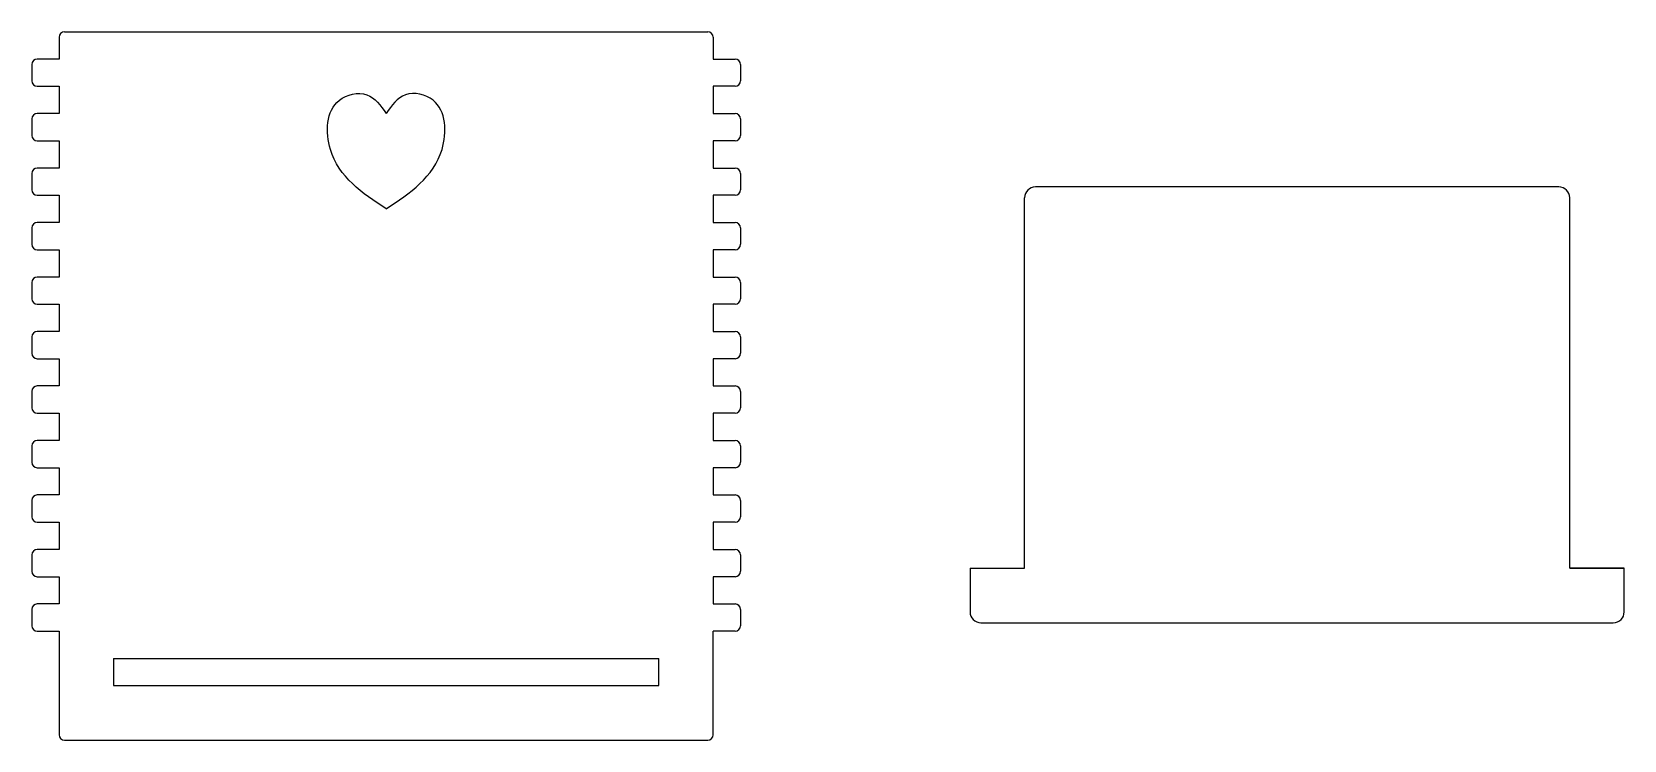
# Model space of a CAD drawing. Header units: inches. Extents: x 36.4 to 51, y 33.9 to 40.4.
import ezdxf

# ---------------------------------------------------------------- set-up
doc = ezdxf.new("R2010")
doc.units = ezdxf.units.IN
doc.header["$MEASUREMENT"] = 0

msp = doc.modelspace()

# ---------------------------------------------------------------- linework, layer by layer
for p, q in [((36.614, 40.333), (36.614, 40.133)), ((36.664, 40.383), (42.564, 40.383)), ((42.614, 40.333), (42.614, 40.133)), ((36.364, 40.083), (36.364, 39.933)), ((36.614, 40.133), (36.414, 40.133)), ((42.614, 40.133), (42.814, 40.133)), ((42.864, 40.083), (42.864, 39.933)), ((36.414, 39.883), (36.614, 39.883)), ((36.614, 39.883), (36.614, 39.633)), ((42.814, 39.883), (42.614, 39.883)), ((42.614, 39.883), (42.614, 39.633)), ((36.364, 39.583), (36.364, 39.433)), ((36.614, 39.633), (36.414, 39.633)), ((42.614, 39.633), (42.814, 39.633)), ((42.864, 39.583), (42.864, 39.433)), ((36.414, 39.383), (36.614, 39.383)), ((36.614, 39.383), (36.614, 39.133)), ((42.814, 39.383), (42.614, 39.383)), ((42.614, 39.383), (42.614, 39.133)), ((36.364, 39.083), (36.364, 38.933)), ((36.614, 39.133), (36.414, 39.133)), ((42.614, 39.133), (42.814, 39.133)), ((42.864, 39.083), (42.864, 38.933)), ((36.414, 38.883), (36.614, 38.883)), ((36.614, 38.883), (36.614, 38.633)), ((42.614, 38.883), (42.614, 38.633)), ((42.814, 38.883), (42.614, 38.883)), ((45.47, 35.46), (45.47, 38.86)), ((50.37, 38.96), (45.57, 38.96)), ((50.47, 35.46), (50.47, 38.86)), ((36.364, 38.583), (36.364, 38.433)), ((36.614, 38.633), (36.414, 38.633)), ((42.614, 38.633), (42.814, 38.633)), ((42.864, 38.583), (42.864, 38.433)), ((36.414, 38.383), (36.614, 38.383)), ((36.614, 38.383), (36.614, 38.133)), ((42.814, 38.383), (42.614, 38.383)), ((42.614, 38.383), (42.614, 38.133)), ((36.614, 38.133), (36.414, 38.133)), ((42.614, 38.133), (42.814, 38.133)), ((36.364, 38.083), (36.364, 37.933)), ((42.864, 38.083), (42.864, 37.933)), ((36.414, 37.883), (36.614, 37.883)), ((36.614, 37.883), (36.614, 37.633)), ((42.814, 37.883), (42.614, 37.883)), ((42.614, 37.883), (42.614, 37.633)), ((36.364, 37.583), (36.364, 37.433)), ((36.614, 37.633), (36.414, 37.633)), ((42.614, 37.633), (42.814, 37.633)), ((42.864, 37.583), (42.864, 37.433)), ((36.414, 37.383), (36.614, 37.383)), ((36.614, 37.383), (36.614, 37.133)), ((42.814, 37.383), (42.614, 37.383)), ((42.614, 37.383), (42.614, 37.133)), ((36.614, 37.133), (36.414, 37.133)), ((42.614, 37.133), (42.814, 37.133)), ((36.364, 37.083), (36.364, 36.933)), ((42.864, 37.083), (42.864, 36.933)), ((36.414, 36.883), (36.614, 36.883)), ((36.614, 36.883), (36.614, 36.633)), ((42.814, 36.883), (42.614, 36.883)), ((42.614, 36.883), (42.614, 36.633)), ((36.364, 36.583), (36.364, 36.433)), ((36.614, 36.633), (36.414, 36.633)), ((42.614, 36.633), (42.814, 36.633)), ((42.864, 36.583), (42.864, 36.433)), ((36.414, 36.383), (36.614, 36.383)), ((36.614, 36.383), (36.614, 36.133)), ((42.814, 36.383), (42.614, 36.383)), ((42.614, 36.383), (42.614, 36.133)), ((36.364, 36.083), (36.364, 35.933)), ((36.614, 36.133), (36.414, 36.133)), ((42.614, 36.133), (42.814, 36.133)), ((42.864, 36.083), (42.864, 35.933)), ((36.414, 35.883), (36.614, 35.883)), ((36.614, 35.883), (36.614, 35.633)), ((42.814, 35.883), (42.614, 35.883)), ((42.614, 35.883), (42.614, 35.633)), ((36.364, 35.583), (36.364, 35.433)), ((36.614, 35.633), (36.414, 35.633)), ((42.614, 35.633), (42.814, 35.633)), ((42.864, 35.583), (42.864, 35.433)), ((36.414, 35.383), (36.614, 35.383)), ((36.614, 35.383), (36.614, 35.133)), ((42.814, 35.383), (42.614, 35.383)), ((42.614, 35.383), (42.614, 35.133)), ((44.97, 35.46), (44.97, 35.06)), ((44.97, 35.46), (45.47, 35.46)), ((44.97, 35.46), (45.47, 35.46)), ((50.97, 35.46), (50.47, 35.46)), ((50.47, 35.46), (50.97, 35.46)), ((50.97, 35.06), (50.97, 35.46)), ((36.364, 35.083), (36.364, 34.933)), ((36.614, 35.133), (36.414, 35.133)), ((42.614, 35.133), (42.814, 35.133)), ((42.864, 35.083), (42.864, 34.933)), ((45.07, 34.96), (50.87, 34.96)), ((36.414, 34.883), (36.614, 34.883)), ((36.614, 34.883), (36.614, 33.933)), ((42.814, 34.883), (42.614, 34.883)), ((42.614, 33.933), (42.614, 34.883)), ((37.114, 34.633), (42.114, 34.633)), ((37.114, 34.633), (37.114, 34.383)), ((42.114, 34.383), (42.114, 34.633)), ((37.114, 34.383), (42.114, 34.383)), ((36.664, 33.883), (42.564, 33.883))]:
    msp.add_line(p, q)
for centre, radius, start, end in [((36.664, 40.333), 0.05, 90, 180), ((42.564, 40.333), 0.05, 0, 90), ((36.414, 40.083), 0.05, 90, 180), ((42.814, 40.083), 0.05, 0, 90), ((36.414, 39.933), 0.05, 180, 270), ((42.814, 39.933), 0.05, 270, 0), ((36.414, 39.583), 0.05, 90, 180), ((42.814, 39.583), 0.05, 0, 90), ((36.414, 39.433), 0.05, 180, 270), ((42.814, 39.433), 0.05, 270, 0), ((36.414, 39.083), 0.05, 90, 180), ((42.814, 39.083), 0.05, 0, 90), ((36.414, 38.933), 0.05, 180, 270), ((42.814, 38.933), 0.05, 270, 0), ((45.57, 38.86), 0.1, 90, 180), ((50.37, 38.86), 0.1, 0, 90), ((36.414, 38.583), 0.05, 90, 180), ((42.814, 38.583), 0.05, 0, 90), ((36.414, 38.433), 0.05, 180, 270), ((42.814, 38.433), 0.05, 270, 0), ((36.414, 38.083), 0.05, 90, 180), ((42.814, 38.083), 0.05, 0, 90), ((36.414, 37.933), 0.05, 180, 270), ((42.814, 37.933), 0.05, 270, 0), ((36.414, 37.583), 0.05, 90, 180), ((42.814, 37.583), 0.05, 0, 90), ((36.414, 37.433), 0.05, 180, 270), ((42.814, 37.433), 0.05, 270, 0), ((36.414, 37.083), 0.05, 90, 180), ((42.814, 37.083), 0.05, 0, 90), ((36.414, 36.933), 0.05, 180, 270), ((42.814, 36.933), 0.05, 270, 0), ((36.414, 36.583), 0.05, 90, 180), ((42.814, 36.583), 0.05, 0, 90), ((36.414, 36.433), 0.05, 180, 270), ((42.814, 36.433), 0.05, 270, 0), ((36.414, 36.083), 0.05, 90, 180), ((42.814, 36.083), 0.05, 0, 90), ((36.414, 35.933), 0.05, 180, 270), ((42.814, 35.933), 0.05, 270, 0), ((36.414, 35.583), 0.05, 90, 180), ((42.814, 35.583), 0.05, 0, 90), ((36.414, 35.433), 0.05, 180, 270), ((42.814, 35.433), 0.05, 270, 0), ((36.414, 35.083), 0.05, 90, 180), ((42.814, 35.083), 0.05, 0, 90), ((45.07, 35.06), 0.1, 180, 270), ((50.87, 35.06), 0.1, 270, 0), ((36.414, 34.933), 0.05, 180, 270), ((42.814, 34.933), 0.05, 270, 0), ((36.664, 33.933), 0.05, 180, 270), ((42.564, 33.933), 0.05, 270, 0)]:
    msp.add_arc(centre, radius, start, end)
for points in [[(39.614, 38.758), (39.396, 38.903), (39.045, 39.138), (39.066, 39.768), (39.459, 39.855), (39.563, 39.706), (39.614, 39.633)], [(39.614, 38.758), (39.832, 38.903), (40.184, 39.138), (40.163, 39.768), (39.77, 39.855), (39.666, 39.706), (39.614, 39.633)]]:
    msp.add_open_spline(points, degree=3, knots=[0, 0, 0, 0, 0.748683, 1.20755, 1.46373, 1.711913, 1.711913, 1.711913, 1.711913])

doc.saveas('drawing.dxf')
